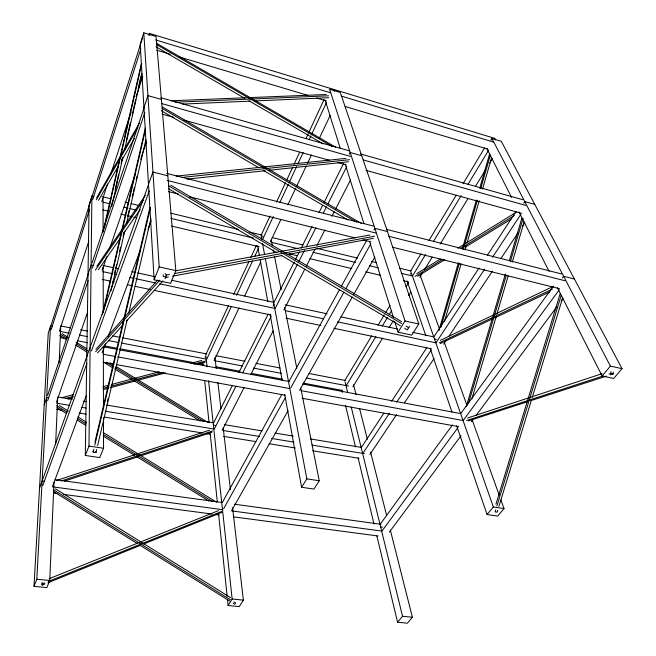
<?xml version="1.0" encoding="UTF-8"?>
<svg xmlns="http://www.w3.org/2000/svg" width="656" height="656" viewBox="0 0 656 656"><rect width="100%" height="100%" fill="white"/><g stroke="black" fill="none" stroke-linecap="round" stroke-linejoin="round"><path stroke-width="0.98" d="M103.484 417.733L103.541 448.269L99.753 457.585L85.296 455.461L88.978 446.072L91.906 195.939L93.759 196.382M85.296 455.461L89.077 204.852L91.906 195.939M52.365 326.426L50.52 326.073L48.232 333.281L33.997 586.341L46.855 587.612L49.741 580.519L53.981 482.513M55.653 443.989L57.671 397.347M59.171 362.678L60.672 328.008M33.997 586.341L36.802 579.207L50.52 326.073M163.36 274.856L163.164 276.406L166.378 277.103L165 278.62M103.131 231.584L141.27 63.976M104.32 228.058L141.712 63.796M115.235 189.256L118.646 174.307M121.139 163.344L122.508 157.366M126.37 140.417L130.462 122.483M132.274 114.505L135.685 99.556M138.186 88.593L141.138 75.637M111.709 206.435L122.877 157.489M124.697 149.502L142.008 73.579M102.352 314.544L145.361 128.027M103.82 310.239L145.394 129.995M114.57 273.208L115.267 270.215M115.727 268.222L116.645 264.237M119.638 251.281L120.556 247.296M123.09 236.34L124.009 232.355M127.69 216.406L129.076 210.428M132.299 196.48L132.988 193.495M133.447 191.503L134.365 187.518M136.21 179.539L136.899 176.554M140.81 159.613L141.507 156.628M110.971 290.854L124.763 231.166M126.608 223.204L145.919 139.646M94.915 442.242L149.912 207.509M96.686 449.557L95.989 452.55L93.177 452.132L93.874 449.139M94.808 445.145L150.437 207.804M107.33 401.751L108.035 398.758M97.629 445.572L127.108 320.062M128.74 313.084L150.97 218.456M438.93 330.534L458.347 262.851M462.283 249.124L476.346 200.08M479.725 188.313L489.573 153.98M440.996 327.049L459.331 263.171M463.275 249.411L477.379 200.277M480.758 188.485L490.352 155.078M444.489 321.555L461.135 263.622M465.079 249.879L466.211 245.951M467.056 242.999L479.192 200.777M482.57 189.002L491.598 157.579M466.268 406.605L505.366 274.093M509.425 260.358L521.873 218.153M468.474 403.391L506.342 275.143M510.393 261.432L523.111 218.358M471.877 398.766L496.28 316.225M496.854 314.257L508.187 275.93M512.254 262.179L524.16 221.884M495.977 504.087L560.117 293.79M495.706 509.909L495.108 511.869L497.174 512.18L497.773 510.22M496.904 505.989L561.241 295.233M498.97 506.301L531.59 399.553M532.188 397.593L562.725 297.701M143.787 32.8L140.187 44.108L154.144 279.809L170.634 283.351L175.833 270.575L156.087 36.531L143.787 32.8L159.195 266.918L154.144 279.809M50.504 327.114L142.713 37.417M51.135 329.73L89.667 209.166M92.775 199.449L140.843 49.003M148.83 35.203L149.42 33.39L494.796 138.383L495.649 139.999M59.343 331.288L88.79 241.277M101.778 201.572L107.494 184.09M110.675 174.381L131.003 112.217M136.087 96.67L142.762 76.276M44.206 404.859L46.642 397.585L48.634 397.913M88.027 274.2L91.094 265.049L92.955 265.45M143.943 107.494L147.92 95.628L161.392 99.417M47.626 395.306L88.166 274.503M92.061 262.892L144.115 107.797M47.609 400.75L88.076 280.768M92.316 268.197L144.804 112.578M56.457 402.21L87.437 312.65M102.106 270.264L106.78 256.734M109.79 248.034L135.538 173.594M141.229 157.161L146.575 141.696M39.524 488.162L42.132 480.897L44.1 481.168M86.789 356.421L90.134 347.09M148.494 184.434L152.946 172.028L167.838 175.808M42.861 479.036L87.018 355.97M90.815 345.4L148.477 184.721M42.804 485.579L86.912 363.457M91.422 350.968L149.265 190.806M52.39 486.875L86.133 395.978M102.123 352.92L105.682 343.334M108.174 336.626L140.195 250.362M148.026 229.272L151.224 220.646M41.385 583.799L42.181 585.103L42.73 583.725L44.624 582.963M169.371 274.495L166.353 275.053L165.353 277.537L168.371 276.971M205.771 354.65L228.485 305.671M233.626 294.585L249.05 261.318M250.764 257.628L256.332 245.615M261.047 235.447L270.051 216.037M276.479 202.171L285.475 182.762M286.762 179.99L292.338 167.977M294.052 164.279L299.62 152.266M306.049 138.4L308.189 133.775M309.05 131.93L324.048 99.581M205.098 357.356L205.869 355.691L207.066 366.761M206.788 359.119L231.388 306.385M236.57 295.282L252.535 261.047M254.692 256.414L258.579 248.091M262.466 239.76L273.273 216.587M279.759 202.688L288.402 184.156M289.271 182.302L296.619 166.542M297.914 163.762L303.105 152.643M309.156 139.671L310.887 135.964M311.748 134.111L326.442 102.598M214.127 360.513L238.997 307.992M244.663 296.02L260.809 261.924M270.411 241.654L280.891 219.522M287.877 204.77L295.741 188.165M296.619 186.32L306.221 166.034M307.533 163.27L311.469 154.964M319.324 138.367L330.247 115.308M213.676 422.817L232.47 385.31M238.882 372.501L268.214 313.953M273.708 302.99L294.273 261.949M295.643 259.21L299.3 251.912M301.12 248.263L312.092 226.377M318.947 212.692L322.596 205.402M323.974 202.663L343.621 163.442M273.134 306.049L273.97 304.392M349.304 154.258L350.189 152.504L361.751 155.759M214.34 429.04L235.889 386.335M242.761 372.706L271.182 316.381M275.323 308.181L297.463 264.302M298.849 261.555L304.384 250.592M306.229 246.935L315.913 227.739M323.293 213.11L326.524 206.714M327.902 203.967L346.811 166.493M222.187 430.303L244.147 387.466M250.69 374.707L273.117 330.96M283.859 310.001L304.835 269.083M306.237 266.352L315.093 249.075M316.955 245.442L324.884 229.985M331.879 216.341L334.207 211.798M335.601 209.067L350.525 179.965M404.695 328.344L407.335 329.911L409.492 326.286M222.294 502.562L281.686 394.674M289.058 381.284L339.398 289.854M341.366 286.27L366.54 240.555M373.961 230.051L374.888 228.37L387.475 231.568M223.573 508.859L285.458 397.438M290.911 387.622L343.957 292.109M345.942 288.542L370.73 243.909M231.494 510.885L288.115 410.623M299.636 390.213L352.272 297.012M353.781 294.347L374.83 257.07M96.637 197.825L139.318 123.23M96.342 199.809L137.99 127.28M98.507 200.326L118.465 165.902M121.54 160.613L134.341 138.547M344.49 381.111L371.731 335.782M378.012 325.319L384.301 314.855M385.876 312.24L390.066 305.27M410.492 271.256L421.004 253.765M428.885 240.645L456.215 195.16M463.046 183.787L484.587 147.928M410.213 274.167L411.205 272.519L493.345 506.957L487.055 514.534L497.683 516.092L504.029 508.564L500.913 499.897M490.893 140.146L491.902 138.482L501.291 141.327L622.003 368.656L613.713 378.487L602.142 376.011L557.452 287.836M346.311 385.507L375.872 336.635M382.202 326.163L387.483 317.43M389.065 314.814L391.706 310.452M405.957 286.885L408.598 282.523M412.829 275.528L425.555 254.487M433.509 241.342L461.078 195.759M467.966 184.361L488.646 150.175M352.903 386.753L382.678 338.078M389.057 327.647L393.305 320.694M408.721 295.487L410.845 292.01M419.897 277.217L422.562 272.855M424.694 269.362L432.165 257.144M440.176 244.057L467.925 198.678M475.395 186.468L484.997 170.757M489.802 162.901L492.467 158.539M232.568 507.777L243.384 600.133L239.276 606.603L228.099 605.504L232.15 598.994L208.592 380.857M300.776 388.163L319.242 480.741L313.945 489.081L301.621 487.269L306.836 478.88L265.319 258.489M398.053 332.182L405.031 320.964L329.583 89.2L340.284 92.455L418.823 323.998L411.755 335.126L398.053 332.182L394.666 321.424M361.44 447.351L383.793 413.255M391.616 401.316L426.826 347.614M434.1 336.52L479.019 268.001M487.441 255.151L516.083 211.47M523.709 203.171L524.751 201.589L534.788 204.41M362.916 453.345L389.402 413.264M396.724 402.177L431.107 350.156M436.174 342.481L484.636 269.157M492.525 257.226L520.692 214.594M369.91 454.493L396.593 414.584M404.539 402.694L434.051 358.529M443.702 344.097L446.539 339.849M448.802 336.462L492.476 271.125M500.979 258.398L517.994 232.937M522.529 226.156L524.8 222.761M96.891 266.205L145.345 195.308M95.415 270.1L143.279 200.416M98.343 269.764L120.442 237.939M123.927 232.913L140.212 209.469M380.242 524.169L452.476 424.924M460.897 413.354L553.361 286.295M562.446 277.914L563.627 276.291L574.41 279.03M381.931 531.089L457.896 427.712M463.333 420.307L559.224 289.813M389.377 532.09L461.037 435.691M471.377 421.783L473.821 418.503M476.264 415.215L556.903 306.746M561.175 300.997L563.012 298.529M390.345 530.138L412.386 617.255L407.376 623.2L397.569 622.232L402.538 616.255L351.231 407.04M602.142 376.011L610.375 366.105L622.003 368.656M95.981 349.246L157.465 280.137M95.645 351.706L159.761 280.21M97.531 352.936L123 324.876M126.444 321.087L162.934 280.899M416.88 273.503L440.381 259.013M457.79 248.28L516.108 212.314M415.059 276.381L442.931 259.284M460.348 248.599L514.345 215.471M417.626 276.258L444.686 259.727M465.637 246.927L511.024 219.202M440.365 340.333L553.377 286.352M439.405 342.752L552.377 289.165M440.266 343.58L492.787 318.783M494.632 317.914L549.917 291.805M42.181 585.103L45.018 583.955M47.855 582.807L140.523 545.292M143.361 544.136L221.859 512.361M48.405 581.429L221.621 511.459M49.11 578.723L218.53 510.598M64.493 481.11L138.203 456.683M141.114 455.723L211.913 432.263M61.139 481.004L212.56 430.967M467.613 417.987L602.192 373.633M56.154 480.594L209.518 430.164M466.596 420.512L603.208 375.962M609.022 374.068L610.957 373.436L613.204 373.92L613.163 372.141M468.523 420.865L527.752 401.644M530.671 400.701L606.406 376.126M610.293 374.871L613.204 373.92M65.461 398.471L73.365 396.355M103 388.426L108.921 386.843M110.897 386.31L163.246 372.305M193.873 364.113L205.722 360.939M67.937 399.069L72.865 397.749M103.468 389.525L108.396 388.204M110.372 387.671L135.046 381.046M138.006 380.25L165.648 372.829M197.226 364.342L205.123 362.227M61.475 397.782L73.333 394.625M102.959 386.737L108.888 385.162M111.848 384.375L159.26 371.747M190.871 363.334L201.736 360.439M172.389 276.209L281.941 255.553M286.959 254.61L373.395 238.317M174.398 273.552L374.568 236.201M175.636 270.83L369.828 234.996M186.944 179.17L265.172 170.724M269.239 170.281L348.484 161.729M181.745 177.473L349.509 159.687M176.095 176.111L345.942 158.383M182.606 104.091L250.034 101.147M255.151 100.926L328.713 97.719M175.226 102.197L328.607 95.801M170.74 100.794L326.196 94.513M36.802 579.207L49.741 580.519M232.15 598.994L243.384 600.133M402.538 616.255L412.386 617.255M53.612 493.091L57.679 493.632M63.771 494.435L212.109 514.042M216.177 514.575L219.227 514.976M233.405 516.854L377.987 535.968M53.718 486.998L222.22 509.63M232.372 510.991L381.603 531.04M380.628 526.899L382.464 527.153M55.096 479.643L221.416 502.422M234.561 504.226L380.923 524.275M88.978 446.072L103.541 448.269M306.836 478.88L319.242 480.741M493.345 506.957L504.029 508.564M56.801 409.401L61.861 410.221M79.048 413.001L86.125 414.149M104.32 417.093L202.376 432.952M206.419 433.608L210.461 434.264M223.606 436.388L255.947 441.619M269.083 443.743L295.364 447.999M312.543 450.779L359.037 458.298M213.372 425.145L215.316 425.473M56.769 403.235L69.889 405.383M82 407.376L86.043 408.032M105.214 411.181L213.208 428.885M223.286 430.533L259.563 436.478M271.658 438.462L293.822 442.095M311.961 445.071L364.359 453.657M58.097 397.011L72.226 399.356M83.328 401.201L86.354 401.702M106.543 405.055L212.511 422.669M224.623 424.686L261.957 430.894M275.077 433.067L293.24 436.092M310.395 438.938L360.849 447.326M103.73 362.301L113.808 364.129M116.834 364.679L285.114 395.191M302.186 398.29L458.659 426.662M103.459 354.273L115.554 356.503M117.563 356.872L289.895 388.614M300.981 390.656L462.16 420.348M60.393 337.635L65.411 338.57M77.457 340.825L87.486 342.703M104.55 345.901L117.596 348.344M119.597 348.721L194.857 362.809M198.875 363.563L203.893 364.506M215.939 366.761L240.047 371.271M251.1 373.346L282.236 379.176M303.326 383.12L342.506 390.459M103.484 346.819L117.563 349.451M119.572 349.828L289.517 381.587M302.605 384.031L459.7 413.387M60.254 331.46L69.257 333.174M79.269 335.068L87.281 336.585M108.306 340.562L118.318 342.465M121.319 343.031L206.41 359.152M214.422 360.669L242.441 365.974M253.454 368.065L281.473 373.371M306.5 378.11L348.533 386.072M60.524 325.942L70.545 327.861M80.565 329.779L87.576 331.116M112.627 335.913L119.638 337.258M122.647 337.832L206.804 353.937M215.832 355.667L244.918 361.235M255.947 363.342L280.022 367.95M309.107 373.518L345.212 380.431M102.303 279.423L110.29 281.104M112.291 281.531L114.283 281.949M127.264 284.688L132.258 285.737M135.259 286.369L150.232 289.526M154.226 290.37L271.059 315.011M286.032 318.168L320.948 325.532M333.912 328.262L431.681 348.885M102.82 271.65L112.799 273.782M114.792 274.208L116.784 274.634M129.757 277.414L133.75 278.267M135.751 278.693L155.702 282.957M159.695 283.81L274.454 308.328M285.45 310.682L323.515 318.816M337.537 321.817L435.699 342.793M434.477 338.931L436.338 339.332M102.844 265.418L113.808 267.779M115.8 268.214L118.785 268.862M131.749 271.658L135.735 272.519M137.727 272.945L154.668 276.611M171.618 280.268L273.281 302.219M285.237 304.802L327.057 313.83M341.005 316.84L397.766 329.099M412.706 332.321L433.616 336.84M159.195 266.918L175.833 270.575M405.031 320.964L418.823 323.998M102.836 209.854L107.814 211.027M120.761 214.077L125.739 215.258M127.731 215.726L131.717 216.66M133.709 217.136L136.694 217.841M171.552 226.058L259.194 246.722M289.042 253.765L297.004 255.643M309.944 258.694L351.731 268.542M365.663 271.83L380.587 275.348M403.465 280.743L408.442 281.916M263.154 237.005L261.186 236.537L261.752 239.53M103.156 202.22L110.118 203.885M124.041 207.206L128.018 208.157M130.003 208.624L135.972 210.051M170.781 218.358L253.323 238.046M271.207 242.31L297.996 248.706M312.879 252.257L355.544 262.433M369.435 265.746L378.364 267.878M401.177 273.322L412.091 275.922M102.188 196.685L111.135 198.842M125.05 202.187L128.035 202.901M131.02 203.622L138.974 205.533M170.79 213.184L238.39 229.444M249.329 232.068L262.252 235.176M272.191 237.57L302.982 244.975M316.889 248.312L357.618 258.111M371.526 261.457L376.495 262.646M399.34 268.14L411.263 271.01M168.485 191.609L178.407 194.069M189.322 196.775L355.011 237.898M362.948 239.866L370.886 241.834M392.706 247.255L559.379 288.615M167.19 180.425L375.798 233.019M388.696 236.275L565.169 280.768M166.64 173.381L373.518 226.066M386.384 229.338L561.61 273.962M162.065 114.103L173.881 117.367M183.729 120.081L329.46 160.285M337.332 162.458L346.196 164.902M365.909 170.347L521.659 213.315M161.392 103.492L350.509 156.39M363.317 159.974L525.751 205.41M160.941 97.752L349.607 150.905M360.423 153.955L522.758 199.695M156.653 50.209L170.396 54.309M179.236 56.949L307.877 95.374M316.717 98.015L326.54 100.942M345.146 106.502L487.957 149.15M155.628 39.934L330.403 92.767M341.145 96.014L493.435 142.049M157.005 43.542L335.634 147.182M156.759 44.69L332.182 146.485M156.046 46.863L244.499 98.211M248.919 100.778L323.228 143.918M162.508 107.084L361.44 223.483M162.122 108.404L356.282 222.031M161.36 110.708L258.653 167.665M263.072 170.257L347.983 219.965M170.724 185.164L401.562 321.596M168.453 185.714L401.661 323.588M406.056 326.188L408.696 327.746M168.477 188.641L276.889 252.765M281.301 255.364L400.291 325.745M62.172 333.715L68.273 337.43M76.112 342.202L86.567 348.566M110.093 362.875L113.578 364.998M116.194 366.589L207.69 422.259M60.245 334.142L67.224 338.389M76.826 344.236L87.297 350.607M106.493 362.292L113.48 366.54M115.226 367.598L203.36 421.242M59.786 335.528L66.756 339.775M75.473 345.081L86.805 351.977M103.369 362.055L112.955 367.893M114.693 368.951L132.127 379.562M133.873 380.628L200.113 420.947M59.548 405.679L68.273 411.041M77.875 416.937L86.6 422.3M103.172 432.484L216.595 502.176M56.637 405.736L67.068 412.148M77.498 418.561L86.198 423.907M103.591 434.592L212.273 501.397M57.047 407.688L66.65 413.592M77.121 420.029L85.846 425.391M103.304 436.125L134.718 455.436M136.464 456.51L208.895 501.036M55.424 488.794L230.518 597.608M53.316 489.655L230.453 599.764M233.93 601.929L235.668 603.003L234.873 604.266L233.142 603.184M53.661 491.59L136.899 543.34M140.368 545.497L229.674 601.027M165.164 273.601L166.353 275.053M41.935 582.421L42.73 583.725M491.902 138.482L610.375 366.105M486.842 148.551L511.639 197.472M518.986 211.97L549.113 271.395M95.628 451.607L95.989 452.55M92.824 451.189L93.177 452.132M420.291 275.577L439.635 329.394M444.473 342.858L466.974 405.449M472.164 419.897L499.183 495.075M407.064 280.916L425.883 335.872M430.172 348.41L451.992 412.14M456.625 425.662L487.055 514.534M333.683 89.405L334.322 91.34M325.179 100.311L340.349 148.576M345.204 164.033L363.941 223.655M369.476 241.252L393.444 317.52M353.559 384.793L356.069 394.691M359.57 408.549L367.335 439.225M370.591 452.091L386.589 515.313M345.146 382.251L347.582 392.165M341.924 390.386L342.399 392.37M345.491 405.26L355.486 446.908M358.11 457.814L374.018 524.111M376.872 535.993L397.569 622.232M271.207 239.891L272.404 245.869M273.199 249.854L273.798 252.847M274.585 256.832L281.145 289.722M284.72 307.656L296.815 368.278M262.498 243.524L264.573 254.495M257.603 245.656L259.423 255.66M260.153 259.661L267.804 301.67M270.174 314.667L282.162 380.472M284.712 394.436L301.621 487.269M214.947 357.422L216.242 368.475M217.89 382.538L220.949 408.663M223.188 427.761L230.428 489.548M202.893 363.342L203.106 365.359M204.672 380.464L209.075 422.759M210.232 433.854L217.308 501.848M218.686 515.042L227.148 596.353M227.468 599.404L228.099 605.504M149.42 33.39L149.56 35.301M610.925 371.649L610.957 373.436M103.033 198.604L103.099 232.109M103.172 267.648L103.263 312.691M103.336 347.5L103.459 406.54"/></g></svg>
